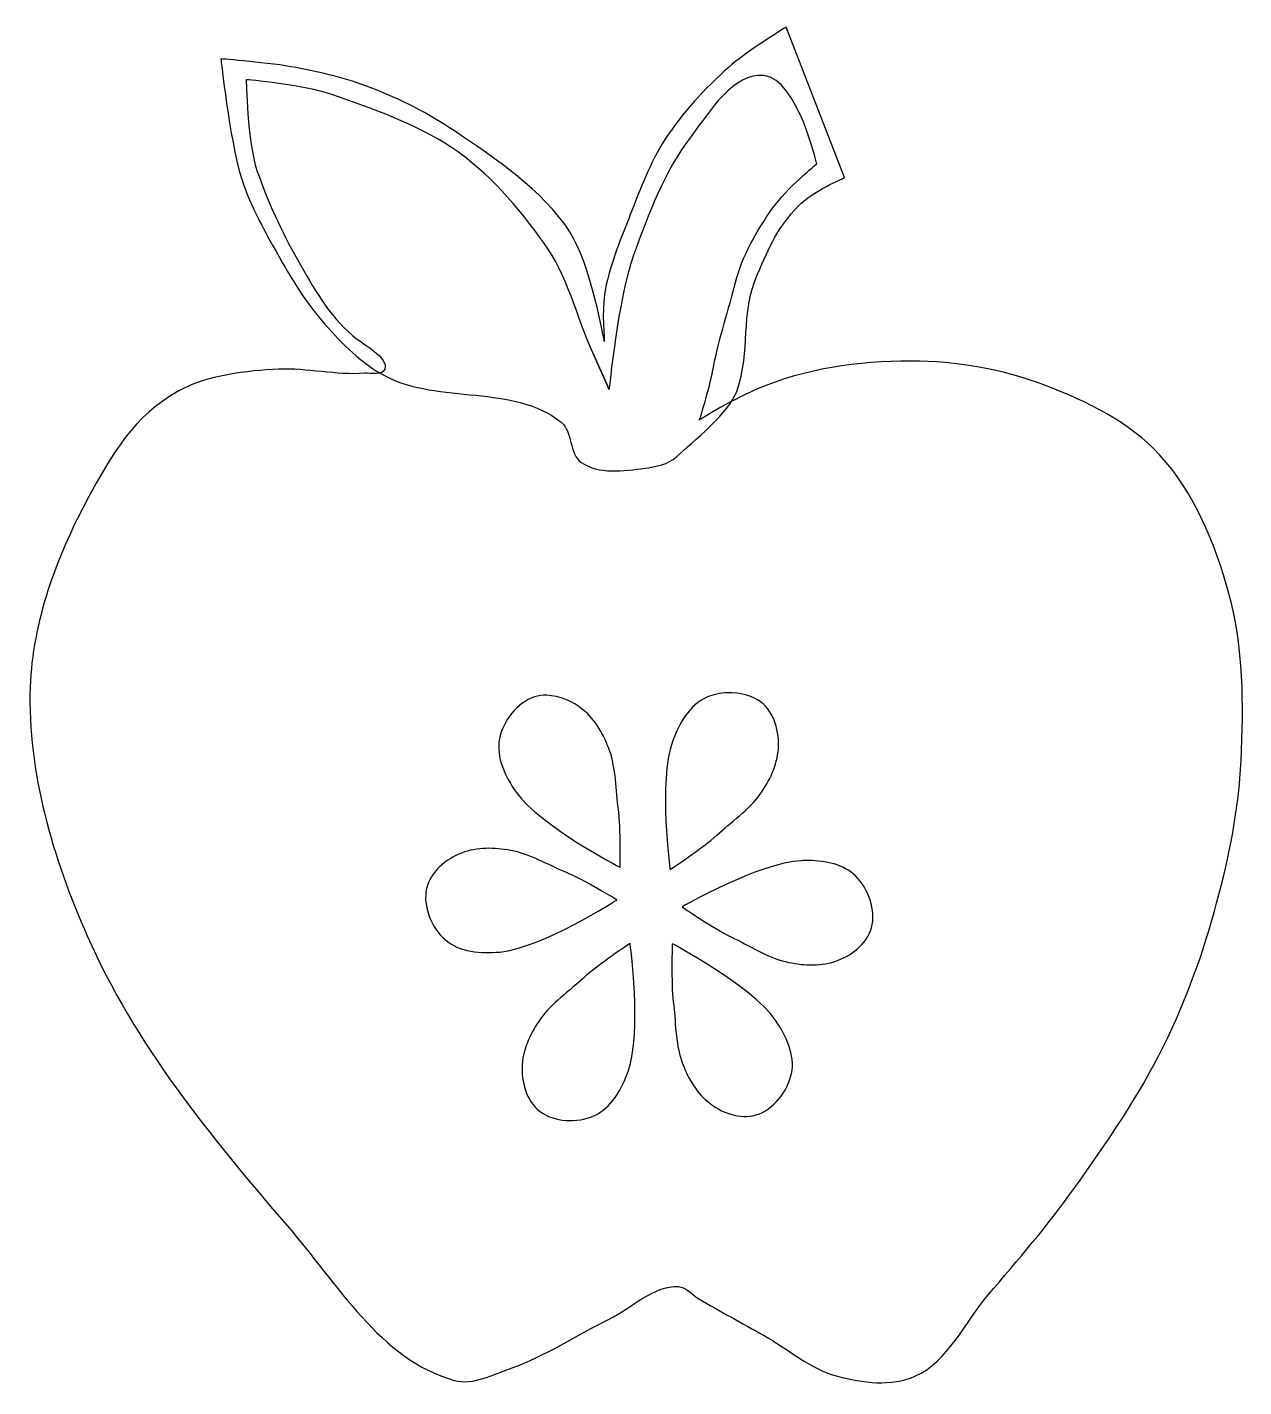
# Model space of a CAD drawing. Extents: x 20.7 to 34.2, y 13.8 to 28.9.
import ezdxf

# ---------------------------------------------------------------- set-up
doc = ezdxf.new("R2010")
doc.units = 0
doc.layers.get('0').update_dxf_attribs({"linetype": 'CONTINUOUS'})

msp = doc.modelspace()

# ---------------------------------------------------------------- linework, layer by layer
at = {"color": 7}
msp.add_lwpolyline([(29.751844, 27.213499), (29.103616, 28.881478), (29.103616, 28.881478)], dxfattribs=at)
at = {"color": 1}
for points in [[(28.859951, 28.344394), (28.859951, 28.344394)], [(27.141757, 24.862408), (26.9608, 25.269382)]]:
    msp.add_lwpolyline(points, close=True, dxfattribs=at)
at = {"color": 7}
for points in [[(26.450474, 21.471796), (26.450474, 21.471796)], [(28.455839, 21.500227), (28.455839, 21.500227)], [(25.774211, 19.774343), (25.774211, 19.774343)], [(29.354363, 19.63863), (29.354363, 19.638626)], [(27.373496, 18.719717), (27.373496, 18.719717)], [(27.841981, 18.71578), (27.841981, 18.71578)]]:
    msp.add_lwpolyline(points, close=True, dxfattribs=at)
for points in [[(29.103616, 28.881478), (29.103616, 28.881478), (28.658117, 28.607401), (28.464205, 28.43389)], [(23.66753, 28.43389), (23.393534, 28.486282), (22.836298, 28.529801), (22.836298, 28.529801)], [(22.836298, 28.529801), (22.836298, 28.529801), (22.929985, 27.642813), (23.060091, 27.219011)], [(24.499314, 28.210097), (24.231764, 28.313923), (23.949413, 28.379989), (23.66753, 28.43389)], [(28.464205, 28.43389), (28.199694, 28.197205), (27.954492, 27.932105), (27.760855, 27.634629)], [(25.426458, 27.730539), (25.138868, 27.926483), (24.82374, 28.0842), (24.499314, 28.210097)], [(26.705278, 26.611573), (26.395328, 27.085768), (25.894628, 27.41156), (25.426458, 27.730539)], [(27.760855, 27.634629), (27.59435, 27.378834), (27.487513, 27.087767), (27.376658, 26.803397)], [(23.060091, 27.219011), (23.135684, 26.972781), (23.255559, 26.741299), (23.379796, 26.51566)], [(29.240316, 26.899307), (29.386809, 27.054162), (29.751844, 27.213499), (29.751844, 27.213499)], [(28.786667, 26.140835), (28.92576, 26.457502), (29.002629, 26.648047), (29.240316, 26.899307)], [(27.376658, 26.803397), (27.262802, 26.511325), (27.137473, 26.217915), (27.088924, 25.908222)], [(27.088924, 25.396694), (27.088924, 25.396694), (26.937662, 26.256044), (26.705278, 26.611573)], [(23.379796, 26.51566), (23.558031, 26.191959), (23.743823, 25.866066), (23.987786, 25.588517)], [(28.556811, 24.841069), (28.722441, 25.306216), (28.588098, 25.688768), (28.786667, 26.140835)], [(27.088924, 25.908222), (27.062513, 25.739743), (27.088924, 25.396694), (27.088924, 25.396694)], [(23.987786, 25.588517), (24.182414, 25.367097), (24.398031, 25.149854), (24.659167, 25.013049)], [(24.659167, 25.013049), (25.254572, 24.701126), (26.087486, 24.924578), (26.609366, 24.500969)], [(27.888737, 24.117324), (28.072217, 24.284041), (28.473648, 24.607524), (28.556811, 24.841069)], [(26.609366, 24.500969), (26.738897, 24.395829), (26.695364, 24.147432), (26.83316, 24.053384)], [(26.83316, 24.053384), (27.027634, 23.920649), (27.303014, 23.959139), (27.53651, 23.989441)], [(27.53651, 23.989441), (27.660228, 24.005499), (27.796406, 24.033428), (27.888737, 24.117324)], [(26.312969, 21.453199), (26.1215, 21.391797), (25.964957, 21.187812), (25.925664, 20.990616)], [(26.450474, 21.471796), (26.403232, 21.47305), (26.356844, 21.467273), (26.312969, 21.453199)], [(26.848149, 21.314799), (26.740953, 21.402069), (26.592202, 21.468021), (26.450474, 21.471796)], [(28.226782, 21.45016), (28.036386, 21.367512), (27.91373, 21.154277), (27.844485, 20.958608)], [(28.455839, 21.500227), (28.375277, 21.497114), (28.295948, 21.480185), (28.226782, 21.45016)], [(28.827408, 21.395443), (28.727685, 21.471919), (28.59011, 21.505411), (28.455839, 21.500227)], [(27.146585, 20.858653), (27.082402, 21.034744), (26.993498, 21.196471), (26.848149, 21.314799)], [(29.018556, 20.876713), (29.032743, 21.060469), (28.973655, 21.283285), (28.827408, 21.395443)], [(25.925664, 20.990616), (25.885104, 20.787057), (25.990458, 20.564822), (26.111806, 20.396427)], [(27.244573, 20.209211), (27.216759, 20.413689), (27.217255, 20.664771), (27.146585, 20.858653)], [(27.844485, 20.958608), (27.686552, 20.512329), (27.817126, 19.53867), (27.817126, 19.53867)], [(28.813819, 20.371394), (28.921962, 20.524471), (29.004127, 20.689844), (29.018556, 20.876713)], [(26.111806, 20.396427), (26.388571, 20.012362), (27.26317, 19.564956), (27.26317, 19.564956)], [(28.336036, 19.920969), (28.488228, 20.060331), (28.694752, 20.202848), (28.813819, 20.371394)], [(27.26317, 19.564956), (27.26317, 19.564956), (27.273527, 19.996354), (27.244573, 20.209211)], [(27.817126, 19.53867), (27.817126, 19.53867), (28.177606, 19.775893), (28.336036, 19.920969)], [(25.774211, 19.774343), (25.683107, 19.771258), (25.593121, 19.755616), (25.505459, 19.722489)], [(26.049759, 19.751635), (25.957505, 19.768107), (25.865315, 19.777426), (25.774211, 19.774343)], [(25.505459, 19.722489), (25.333054, 19.657337), (25.156203, 19.50931), (25.116723, 19.329283)], [(26.660578, 19.510061), (26.469792, 19.58871), (26.252906, 19.715365), (26.049759, 19.751635)], [(29.275151, 19.637198), (28.802292, 19.614585), (27.950341, 19.125262), (27.950341, 19.125262)], [(29.354363, 19.638626), (29.327567, 19.638901), (29.301066, 19.638443), (29.275151, 19.637198)], [(29.874704, 19.469117), (29.744741, 19.595978), (29.54194, 19.636991), (29.354363, 19.63863)], [(27.226871, 19.202685), (27.226871, 19.202685), (26.859179, 19.428188), (26.660578, 19.510061)], [(30.051368, 18.892452), (30.104286, 19.086436), (30.01859, 19.328661), (29.874704, 19.469117)], [(25.116723, 19.329283), (25.073652, 19.132878), (25.171573, 18.895116), (25.322356, 18.762095)], [(25.929598, 18.624589), (26.400716, 18.671011), (27.226871, 19.202685), (27.226871, 19.202685)], [(27.950341, 19.125262), (27.950341, 19.125262), (28.306318, 18.881416), (28.500541, 18.789633)], [(29.643322, 18.519273), (29.818791, 18.575649), (30.002865, 18.714644), (30.051368, 18.892452)], [(25.322356, 18.762095), (25.478007, 18.62485), (25.723038, 18.604236), (25.929598, 18.624589)], [(27.373496, 18.719717), (27.373496, 18.719717), (27.014212, 18.480994), (26.856375, 18.335273)], [(27.352039, 17.29978), (27.508148, 17.746699), (27.373496, 18.719717), (27.373496, 18.719717)], [(27.841981, 18.71578), (27.841981, 18.71578), (27.826921, 18.2845), (27.853603, 18.071346)], [(28.984404, 17.871972), (28.711747, 18.258968), (27.841981, 18.71578), (27.841981, 18.71578)], [(28.500541, 18.789633), (28.687118, 18.701466), (28.897246, 18.564127), (29.098307, 18.517662)], [(29.098307, 18.517662), (29.280916, 18.475463), (29.464881, 18.46194), (29.643322, 18.519273)], [(26.856375, 18.335273), (26.704756, 18.195291), (26.498758, 18.051911), (26.380381, 17.882882)], [(27.853603, 18.071346), (27.879238, 17.866585), (27.876199, 17.615633), (27.944797, 17.421011)], [(26.380381, 17.882882), (26.272863, 17.729362), (26.191271, 17.563772), (26.177608, 17.376846)], [(29.164109, 17.275816), (29.206835, 17.478933), (29.10395, 17.702296), (28.984404, 17.871972)], [(26.177608, 17.376846), (26.164171, 17.193033), (26.224198, 16.970392), (26.370903, 16.858831)], [(27.944797, 17.421011), (28.007102, 17.244245), (28.094326, 17.081517), (28.238405, 16.961645)], [(26.971708, 16.806619), (27.161764, 16.890046), (27.283593, 17.10383), (27.352039, 17.29978)], [(28.772156, 16.817344), (28.964267, 16.876705), (29.122714, 17.07905), (29.164109, 17.275816)], [(28.238405, 16.961645), (28.380085, 16.84377), (28.596064, 16.762936), (28.772156, 16.817344)], [(26.370903, 16.858831), (26.530954, 16.737121), (26.787592, 16.7258), (26.971708, 16.806619)]]:
    msp.add_open_spline(points, degree=3, dxfattribs=at)
at = {"color": 1}
for points in [[(28.859951, 28.344394), (28.521468, 28.386471), (28.257262, 27.941083), (28.050234, 27.670031)], [(24.066745, 28.134565), (23.759359, 28.2413), (23.117081, 28.299155), (23.117081, 28.299155)], [(23.117081, 28.299155), (23.117081, 28.299155), (23.126656, 27.610665), (23.236252, 27.29193)], [(29.443648, 27.36604), (29.443648, 27.36604), (29.236799, 28.297548), (28.859951, 28.344394)], [(25.394512, 27.546814), (25.007416, 27.805049), (24.506327, 27.981928), (24.066745, 28.134565)], [(28.050234, 27.670031), (27.755173, 27.283721), (27.57947, 26.811301), (27.413013, 26.354586)], [(26.41811, 26.490304), (26.131553, 26.888707), (25.802762, 27.274467), (25.394512, 27.546814)], [(28.954287, 26.872635), (29.107483, 27.090918), (29.443648, 27.36604), (29.443648, 27.36604)], [(23.236252, 27.29193), (23.352446, 26.95401), (23.507358, 26.615688), (23.684419, 26.305301)], [(28.543267, 26.050411), (28.619875, 26.351567), (28.775774, 26.61828), (28.954287, 26.872635)], [(26.9608, 25.269382), (26.779919, 25.676365), (26.678165, 26.128745), (26.41811, 26.490304)], [(23.684419, 26.305301), (23.868887, 25.98193), (24.019204, 25.702895), (24.299982, 25.458436)], [(27.413013, 26.354586), (27.23989, 25.879573), (27.141757, 24.862408), (27.141757, 24.862408)], [(28.303874, 25.134721), (28.362747, 25.431918), (28.468576, 25.75679), (28.543267, 26.050411)], [(24.299982, 25.458436), (24.403801, 25.368045), (24.699844, 25.219789), (24.654498, 25.088426)], [(23.478816, 25.088426), (23.129485, 25.074074), (22.675205, 25.01736), (22.369151, 24.848338)], [(24.428481, 25.043186), (24.112469, 25.019471), (23.795449, 25.101434), (23.478816, 25.088426)], [(24.654498, 25.088426), (24.629418, 25.015773), (24.505125, 25.048935), (24.428481, 25.043186)], [(28.14457, 24.52495), (28.14457, 24.52495), (28.242714, 24.825978), (28.303874, 25.134721)], [(30.488025, 25.178904), (29.905599, 25.178263), (29.304133, 25.09382), (28.769652, 24.862408)], [(31.980202, 24.907648), (31.507526, 25.087053), (30.993603, 25.179454), (30.488025, 25.178904)], [(33.246362, 24.138939), (32.91183, 24.502096), (32.441825, 24.732439), (31.980202, 24.907648)], [(22.369151, 24.848338), (21.872454, 24.574029), (21.622202, 24.141225), (21.353468, 23.641488)], [(28.769652, 24.862408), (28.443192, 24.721062), (28.14457, 24.52495), (28.14457, 24.52495)], [(34.015071, 22.601344), (33.863152, 23.153827), (33.634577, 23.717507), (33.246362, 24.138939)], [(21.353468, 23.641488), (21.010203, 23.003151), (20.745782, 22.285717), (20.720478, 21.56138)], [(34.150788, 20.747254), (34.180749, 21.366192), (34.179365, 22.003859), (34.015071, 22.601344)], [(20.720478, 21.56138), (20.687541, 20.618571), (20.973244, 19.666231), (21.353468, 18.802863)], [(33.879532, 19.164599), (34.018538, 19.681499), (34.124908, 20.212614), (34.150788, 20.747254)], [(33.291601, 17.581943), (33.540642, 18.086628), (33.733379, 18.621121), (33.879532, 19.164599)], [(21.353468, 18.802863), (21.877561, 17.612819), (22.71803, 16.575105), (23.569294, 15.592135)], [(32.296698, 15.999287), (32.658908, 16.50634), (33.015856, 17.023138), (33.291601, 17.581943)], [(31.347211, 14.823427), (31.674103, 15.206745), (32.003867, 15.589359), (32.296698, 15.999287)], [(23.569294, 15.592135), (24.120919, 14.955162), (24.610873, 14.097213), (25.423384, 13.87394)], [(27.141757, 14.552171), (27.396551, 14.6758), (27.62762, 14.928141), (27.910466, 14.913905)], [(27.910466, 14.913905), (27.998247, 14.909483), (28.06049, 14.822347), (28.136483, 14.778188)], [(28.136483, 14.778188), (28.375732, 14.639161), (28.618419, 14.506236), (28.859951, 14.371214)], [(30.533265, 13.919001), (30.903766, 14.084008), (31.084035, 14.514822), (31.347211, 14.823427)], [(26.056375, 14.009479), (26.438038, 14.143359), (26.777867, 14.375609), (27.141757, 14.552171)], [(28.859951, 14.371214), (29.130873, 14.219763), (29.37362, 13.996857), (29.674078, 13.919001)], [(25.423384, 13.87394), (25.631488, 13.816755), (25.852722, 13.938042), (26.056375, 14.009479)], [(29.674078, 13.919001), (29.951316, 13.847161), (30.271642, 13.802484), (30.533265, 13.919001)]]:
    msp.add_open_spline(points, degree=3, dxfattribs=at)

doc.saveas('drawing.dxf')
